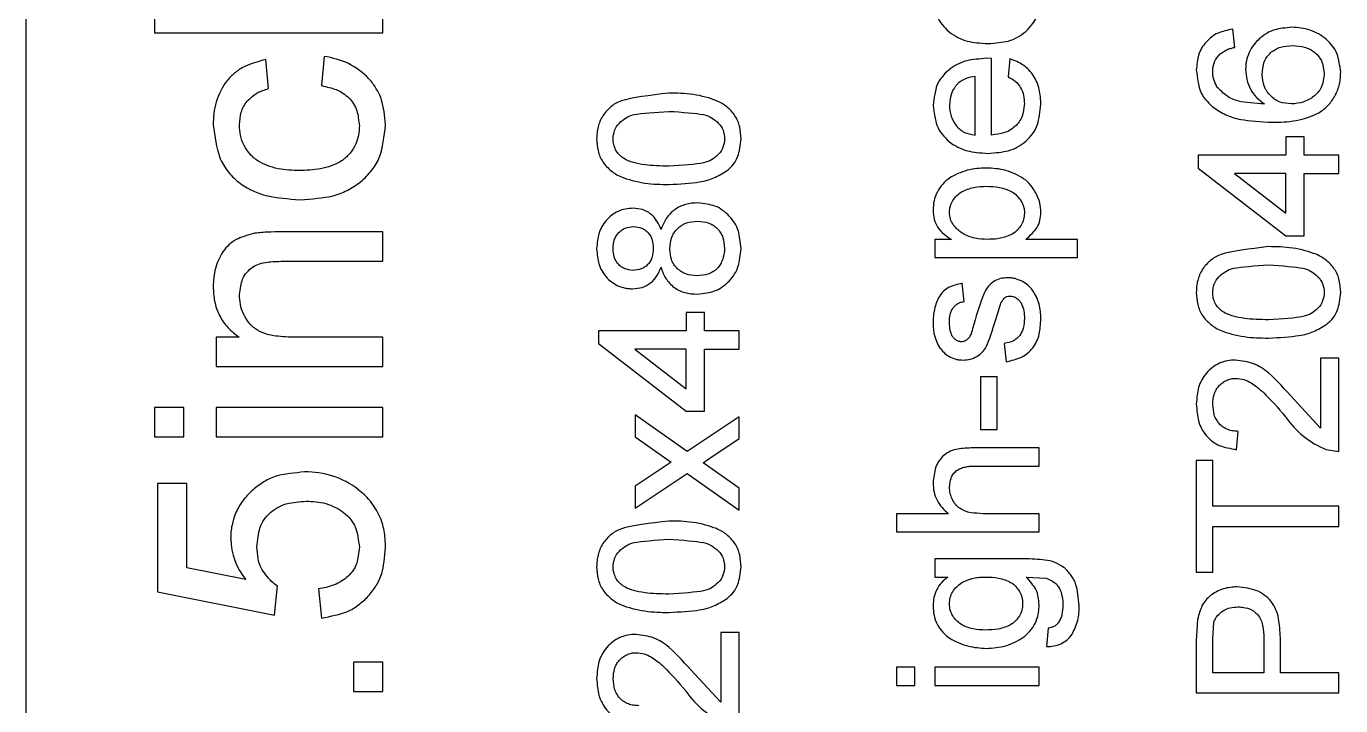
# Model space of a CAD drawing. Extents: x 20 to 297, y 10 to 200.
# Drawn here: x 111.8 to 130.23, y 103.7 to 113.23 of the extents above; entities that cross this region are included whole.
import ezdxf

# ---------------------------------------------------------------- set-up
doc = ezdxf.new("R2010")
doc.units = 0
doc.header["$LTSCALE"] = 12.7
doc.header["$MEASUREMENT"] = 0
doc.layers.add('TANGENT_LINES', color=7, linetype='CONTINUOUS')
doc.layers.add('VISIBLE', color=7, linetype='CONTINUOUS')

msp = doc.modelspace()

# ---------------------------------------------------------------- linework, layer by layer
at = {"layer": 'TANGENT_LINES'}
for p, q in [((113.597, 113.543), (113.597, 113.133)), ((116.797, 113.133), (116.797, 113.543)), ((113.597, 113.133), (116.797, 113.133)), ((128.746, 112.931), (128.721, 113.188)), ((115.197, 112.353), (115.156, 112.763)), ((115.977, 112.805), (115.936, 112.394)), ((125.336, 112.776), (125.27, 112.778)), ((125.336, 111.701), (125.336, 112.776)), ((125.592, 112.77), (125.567, 112.518)), ((125.105, 111.701), (125.105, 112.521)), ((129.721, 111.675), (129.464, 111.675)), ((129.464, 111.675), (129.464, 111.419)), ((129.721, 111.419), (129.721, 111.675)), ((128.233, 111.419), (128.233, 111.239)), ((129.464, 111.419), (128.233, 111.419)), ((130.208, 111.419), (129.721, 111.419)), ((130.208, 111.162), (130.208, 111.419)), ((128.233, 111.239), (129.464, 110.29)), ((128.744, 111.162), (129.464, 110.607)), ((129.464, 111.162), (128.744, 111.162)), ((129.464, 110.607), (129.464, 111.162)), ((129.721, 110.29), (129.721, 111.162)), ((129.721, 111.162), (130.208, 111.162)), ((116.797, 110.343), (115.367, 110.343)), ((116.797, 109.933), (116.797, 110.343)), ((129.464, 110.29), (129.721, 110.29)), ((124.773, 110.239), (124.541, 110.239)), ((124.541, 110.239), (124.541, 109.983)), ((126.541, 110.239), (125.819, 110.239)), ((126.541, 109.983), (126.541, 110.239)), ((115.401, 109.933), (116.797, 109.933)), ((124.541, 109.983), (126.541, 109.983)), ((124.951, 109.367), (124.926, 109.624)), ((125.396, 109.116), (125.471, 109.357)), ((121.31, 109.213), (121.054, 109.213)), ((121.054, 109.213), (121.054, 108.957)), ((121.31, 108.957), (121.31, 109.213)), ((121.054, 108.957), (119.823, 108.957)), ((119.823, 108.957), (119.823, 108.778)), ((121.797, 108.957), (121.31, 108.957)), ((121.797, 108.701), (121.797, 108.957)), ((114.785, 108.866), (114.459, 108.866)), ((114.459, 108.866), (114.459, 108.456)), ((116.797, 108.866), (115.544, 108.866)), ((116.797, 108.456), (116.797, 108.866)), ((119.823, 108.778), (121.054, 107.829)), ((125.515, 108.778), (125.541, 108.521)), ((120.334, 108.701), (121.054, 108.145)), ((121.054, 108.701), (120.334, 108.701)), ((121.054, 108.145), (121.054, 108.701)), ((121.31, 108.701), (121.797, 108.701)), ((121.31, 107.829), (121.31, 108.701)), ((114.459, 108.456), (116.797, 108.456)), ((130.208, 108.572), (129.951, 108.572)), ((129.951, 108.572), (129.951, 107.594)), ((130.208, 107.265), (130.208, 108.572)), ((125.182, 108.316), (125.413, 108.316)), ((125.182, 108.316), (125.182, 107.572)), ((125.413, 107.572), (125.413, 108.316)), ((114.008, 107.881), (113.597, 107.881)), ((113.597, 107.881), (113.597, 107.471)), ((114.008, 107.471), (114.008, 107.881)), ((114.459, 107.881), (114.459, 107.471)), ((116.797, 107.881), (114.459, 107.881)), ((116.797, 107.471), (116.797, 107.881)), ((129.951, 107.594), (129.58, 107.992)), ((121.066, 107.264), (120.336, 107.777)), ((120.336, 107.777), (120.336, 107.47)), ((121.054, 107.829), (121.31, 107.829)), ((121.797, 107.752), (121.066, 107.264)), ((121.797, 107.445), (121.797, 107.752)), ((125.182, 107.572), (125.413, 107.572)), ((128.772, 107.29), (128.797, 107.547)), ((113.597, 107.471), (114.008, 107.471)), ((114.459, 107.471), (116.797, 107.471)), ((120.336, 107.47), (120.702, 107.213)), ((121.371, 107.16), (121.797, 107.445)), ((126.003, 107.316), (125.081, 107.316)), ((126.003, 107.06), (126.003, 107.316)), ((120.842, 107.115), (120.69, 107.014)), ((120.702, 107.213), (120.842, 107.115)), ((121.291, 107.107), (121.371, 107.16)), ((128.438, 107.137), (128.208, 107.137)), ((128.208, 107.137), (128.208, 105.572)), ((128.438, 106.496), (128.438, 107.137)), ((130.03, 107.292), (130.208, 107.265)), ((120.69, 107.014), (120.336, 106.777)), ((120.336, 106.47), (121.067, 106.957)), ((121.067, 106.957), (121.797, 106.444)), ((121.797, 106.752), (121.291, 107.107)), ((125.094, 107.06), (126.003, 107.06)), ((114.049, 106.815), (113.638, 106.815)), ((113.638, 106.815), (113.638, 105.297)), ((114.049, 105.632), (114.049, 106.815)), ((120.336, 106.777), (120.336, 106.47)), ((121.797, 106.444), (121.797, 106.752)), ((124.003, 106.393), (124.003, 106.137)), ((124.733, 106.393), (124.003, 106.393)), ((126.003, 106.393), (125.219, 106.393)), ((126.003, 106.137), (126.003, 106.393)), ((130.208, 106.496), (128.438, 106.496)), ((130.208, 106.213), (130.208, 106.496)), ((128.438, 106.213), (130.208, 106.213)), ((128.438, 105.572), (128.438, 106.213)), ((124.003, 106.137), (126.003, 106.137)), ((124.541, 105.762), (124.541, 105.505)), ((125.787, 105.762), (124.541, 105.762)), ((114.878, 105.469), (114.049, 105.632)), ((124.541, 105.505), (124.721, 105.505)), ((125.823, 105.505), (126.104, 105.488)), ((128.208, 105.572), (128.438, 105.572)), ((113.638, 105.297), (115.28, 104.969)), ((115.28, 104.969), (115.321, 105.379)), ((115.895, 105.338), (115.936, 104.928)), ((128.227, 104.911), (128.208, 104.615)), ((121.797, 104.726), (121.541, 104.726)), ((121.541, 104.726), (121.541, 103.748)), ((121.797, 103.419), (121.797, 104.726)), ((126.131, 104.787), (126.105, 104.531)), ((128.438, 104.64), (128.456, 104.87)), ((128.208, 104.615), (128.208, 103.88)), ((128.438, 104.162), (128.438, 104.64)), ((129.156, 104.645), (129.156, 104.162)), ((129.387, 104.162), (129.387, 104.652)), ((116.387, 104.312), (116.387, 103.902)), ((116.797, 104.312), (116.387, 104.312)), ((116.797, 103.902), (116.797, 104.312)), ((124.003, 104.239), (124.003, 103.983)), ((124.259, 104.239), (124.003, 104.239)), ((124.259, 103.983), (124.259, 104.239)), ((126.003, 104.239), (124.541, 104.239)), ((124.541, 104.239), (124.541, 103.983)), ((126.003, 103.983), (126.003, 104.239)), ((121.541, 103.748), (121.17, 104.146)), ((124.003, 103.983), (124.259, 103.983)), ((124.541, 103.983), (126.003, 103.983)), ((129.156, 104.162), (128.438, 104.162)), ((130.208, 104.162), (129.387, 104.162)), ((130.208, 103.88), (130.208, 104.162)), ((116.387, 103.902), (116.797, 103.902)), ((128.208, 103.88), (130.208, 103.88))]:
    msp.add_line(p, q, dxfattribs=at)
for centre, radius, start, end in [((125.147, 109.053), 0.632, 178.873, 213.1195), ((130.507, 108.465), 1.267, 214.2113, 247.8528), ((115.725, 105.784), 1.195, 52.6404, 91.1961), ((115.574, 106.055), 0.91, 180.9506, 220.0768), ((122.097, 104.619), 1.267, 214.2113, 247.8528)]:
    msp.add_arc(centre, radius, start, end, dxfattribs=at)
for points, knots in [([(124.515, 113.658), (124.53, 113.554), (124.554, 113.376), (124.638, 113.253), (124.738, 113.143), (124.865, 113.065), (125.001, 113.006), (125.179, 112.991), (125.284, 112.983)], [0, 0, 0, 0, 0.206706, 0.35273, 0.499779, 0.646315, 0.792881, 1, 1, 1, 1]), ([(125.284, 112.983), (125.388, 112.992), (125.566, 113.007), (125.701, 113.07), (125.823, 113.15), (125.918, 113.264), (125.996, 113.39), (126.016, 113.568), (126.028, 113.672)], [0, 0, 0, 0, 0.207056, 0.353999, 0.500108, 0.64688, 0.793142, 1, 1, 1, 1]), ([(129.549, 113.213), (129.46, 113.204), (129.309, 113.188), (129.196, 113.131), (129.093, 113.058), (129.01, 112.967), (128.946, 112.866), (128.91, 112.746), (128.902, 112.685), (128.901, 112.643), (128.9, 112.623)], [0, 0, 0, 0, 0.180431, 0.308192, 0.43595, 0.564082, 0.691469, 0.819208, 0.909604, 1, 1, 1, 1]), ([(130.233, 112.581), (130.221, 112.675), (130.199, 112.835), (130.119, 112.951), (130.036, 113.054), (129.805, 113.194), (129.635, 113.207), (129.549, 113.213)], [0, 0, 0, 0, 0.226257, 0.38762, 0.547021, 0.773432, 1, 1, 1, 1]), ([(128.721, 113.188), (128.645, 113.17), (128.515, 113.141), (128.424, 113.079), (128.341, 113.008), (128.28, 112.918), (128.229, 112.82), (128.216, 112.688), (128.208, 112.611)], [0, 0, 0, 0, 0.206965, 0.353982, 0.500009, 0.646014, 0.793055, 1, 1, 1, 1]), ([(128.438, 112.594), (128.443, 112.64), (128.451, 112.733), (128.511, 112.803), (128.541, 112.839)], [0, 0, 0, 0, 0.500061, 1, 1, 1, 1]), ([(128.541, 112.839), (128.576, 112.862), (128.634, 112.9), (128.69, 112.917), (128.727, 112.927), (128.746, 112.931)], [0, 0, 0, 0, 0.41376, 0.706817, 1, 1, 1, 1]), ([(129.131, 112.552), (129.137, 112.612), (129.149, 112.715), (129.192, 112.789), (129.246, 112.855), (129.317, 112.904), (129.394, 112.941), (129.497, 112.951), (129.557, 112.957)], [0, 0, 0, 0, 0.206889, 0.353414, 0.49993, 0.646426, 0.792989, 1, 1, 1, 1]), ([(129.557, 112.957), (129.618, 112.952), (129.722, 112.942), (129.8, 112.907), (129.873, 112.861), (129.931, 112.797), (129.98, 112.726), (129.994, 112.622), (130.003, 112.562)], [0, 0, 0, 0, 0.207074, 0.353631, 0.500207, 0.647327, 0.793282, 1, 1, 1, 1]), ([(115.156, 112.763), (115.044, 112.73), (114.851, 112.674), (114.717, 112.568), (114.592, 112.456), (114.433, 112.163), (114.423, 111.95), (114.418, 111.844)], [0, 0, 0, 0, 0.226475, 0.386507, 0.547175, 0.773416, 1, 1, 1, 1]), ([(116.838, 111.844), (116.824, 111.972), (116.799, 112.19), (116.707, 112.353), (116.606, 112.507), (116.319, 112.733), (116.091, 112.781), (115.977, 112.805)], [0, 0, 0, 0, 0.226418, 0.386227, 0.547169, 0.773447, 1, 1, 1, 1]), ([(125.27, 112.778), (125.168, 112.769), (124.993, 112.755), (124.856, 112.696), (124.736, 112.622), (124.637, 112.515), (124.554, 112.396), (124.53, 112.222), (124.515, 112.12)], [0, 0, 0, 0, 0.207128, 0.355782, 0.500208, 0.647341, 0.7933, 1, 1, 1, 1]), ([(126.028, 112.133), (126.025, 112.203), (126.017, 112.343), (125.936, 112.539), (125.788, 112.694), (125.658, 112.745), (125.592, 112.77)], [0, 0, 0, 0, 0.250269, 0.500222, 0.75003, 1, 1, 1, 1]), ([(125.105, 112.521), (125.062, 112.515), (124.975, 112.504), (124.904, 112.453), (124.869, 112.427)], [0, 0, 0, 0, 0.500643, 1, 1, 1, 1]), ([(125.567, 112.518), (125.602, 112.5), (125.672, 112.462), (125.75, 112.369), (125.791, 112.256), (125.795, 112.177), (125.797, 112.137)], [0, 0, 0, 0, 0.250074, 0.49986, 0.749827, 1, 1, 1, 1]), ([(128.208, 112.611), (128.222, 112.506), (128.246, 112.327), (128.329, 112.201), (128.4, 112.132), (128.435, 112.098)], [0, 0, 0, 0, 0.413638, 0.706788, 1, 1, 1, 1]), ([(128.498, 112.375), (128.48, 112.413), (128.451, 112.478), (128.441, 112.535), (128.439, 112.574), (128.438, 112.594)], [0, 0, 0, 0, 0.413934, 0.706962, 1, 1, 1, 1]), ([(128.9, 112.623), (128.903, 112.574), (128.91, 112.478), (128.964, 112.343), (129.048, 112.223), (129.125, 112.165), (129.164, 112.137)], [0, 0, 0, 0, 0.249988, 0.499996, 0.749953, 1, 1, 1, 1]), ([(129.544, 112.137), (129.485, 112.143), (129.383, 112.155), (129.311, 112.199), (129.246, 112.252), (129.194, 112.32), (129.151, 112.391), (129.138, 112.492), (129.131, 112.552)], [0, 0, 0, 0, 0.206902, 0.353194, 0.500013, 0.647784, 0.793147, 1, 1, 1, 1]), ([(129.271, 111.88), (129.382, 111.882), (129.602, 111.887), (129.93, 111.999), (130.057, 112.115), (130.164, 112.248), (130.218, 112.411), (130.23, 112.495), (130.232, 112.552), (130.233, 112.581)], [0, 0, 0, 0, 0.195372, 0.390356, 0.528413, 0.666471, 0.804531, 0.902267, 1, 1, 1, 1]), ([(130.003, 112.562), (129.994, 112.499), (129.98, 112.391), (129.927, 112.315), (129.869, 112.245), (129.715, 112.152), (129.601, 112.142), (129.544, 112.137)], [0, 0, 0, 0, 0.226277, 0.385916, 0.547067, 0.773497, 1, 1, 1, 1]), ([(114.787, 111.846), (114.792, 111.906), (114.803, 112.025), (114.88, 112.18), (115.028, 112.29), (115.071, 112.309), (115.115, 112.328), (115.167, 112.344), (115.197, 112.353)], [0, 0, 0, 0, 0.212372, 0.424613, 0.636824, 0.743093, 0.849577, 1, 1, 1, 1]), ([(115.936, 112.394), (116.012, 112.377), (116.143, 112.348), (116.238, 112.292), (116.325, 112.226), (116.39, 112.139), (116.445, 112.041), (116.46, 111.908), (116.469, 111.83)], [0, 0, 0, 0, 0.207461, 0.353989, 0.500102, 0.64551, 0.792626, 1, 1, 1, 1]), ([(120.811, 112.29), (120.548, 112.258), (120.153, 112.21), (120, 112.105), (119.875, 111.983), (119.815, 111.82), (119.801, 111.736), (119.799, 111.678), (119.797, 111.649)], [0, 0, 0, 0, 0.311256, 0.46731, 0.623141, 0.779102, 0.889551, 1, 1, 1, 1]), ([(121.823, 111.649), (121.82, 111.706), (121.813, 111.819), (121.746, 111.978), (121.624, 112.104), (121.477, 112.195), (121.143, 112.286), (120.922, 112.289), (120.811, 112.29)], [0, 0, 0, 0, 0.146472, 0.29281, 0.438574, 0.585619, 0.792677, 1, 1, 1, 1]), ([(124.869, 112.427), (124.859, 112.417), (124.838, 112.396), (124.813, 112.36), (124.764, 112.284), (124.753, 112.179), (124.746, 112.119)], [0, 0, 0, 0, 0.1849, 0.3698, 0.631124, 1, 1, 1, 1]), ([(129.164, 112.137), (129.03, 112.145), (128.803, 112.16), (128.631, 112.244), (128.542, 112.331), (128.498, 112.375)], [0, 0, 0, 0, 0.414356, 0.707195, 1, 1, 1, 1]), ([(124.515, 112.12), (124.53, 112.015), (124.554, 111.837), (124.638, 111.715), (124.738, 111.604), (124.865, 111.527), (125.001, 111.468), (125.179, 111.453), (125.284, 111.444)], [0, 0, 0, 0, 0.206706, 0.35273, 0.499779, 0.646315, 0.792881, 1, 1, 1, 1]), ([(124.746, 112.119), (124.749, 112.068), (124.755, 111.968), (124.835, 111.832), (124.893, 111.78), (124.958, 111.73), (125.051, 111.712), (125.105, 111.701)], [0, 0, 0, 0, 0.226542, 0.452871, 0.613278, 0.773663, 1, 1, 1, 1]), ([(125.284, 111.444), (125.388, 111.453), (125.566, 111.469), (125.701, 111.531), (125.823, 111.612), (125.918, 111.725), (125.996, 111.852), (126.016, 112.029), (126.028, 112.133)], [0, 0, 0, 0, 0.207056, 0.353999, 0.500108, 0.64688, 0.793142, 1, 1, 1, 1]), ([(125.797, 112.137), (125.789, 112.073), (125.775, 111.964), (125.724, 111.887), (125.666, 111.817), (125.591, 111.766), (125.509, 111.725), (125.4, 111.71), (125.336, 111.701)], [0, 0, 0, 0, 0.206758, 0.353115, 0.499824, 0.645748, 0.792895, 1, 1, 1, 1]), ([(128.435, 112.098), (128.498, 112.057), (128.623, 111.975), (128.839, 111.907), (129.112, 111.89), (129.271, 111.88)], [0, 0, 0, 0, 0.292702, 0.585706, 1, 1, 1, 1]), ([(120.028, 111.647), (120.032, 111.688), (120.04, 111.769), (120.11, 111.873), (120.214, 111.95), (120.333, 112.003), (120.619, 112.021), (120.81, 112.034)], [0, 0, 0, 0, 0.16653, 0.333024, 0.49969, 0.666498, 1, 1, 1, 1]), ([(120.81, 112.034), (121.001, 112.022), (121.286, 112.003), (121.405, 111.951), (121.509, 111.874), (121.579, 111.772), (121.588, 111.69), (121.592, 111.649)], [0, 0, 0, 0, 0.333515, 0.50034, 0.667008, 0.83354, 1, 1, 1, 1]), ([(114.418, 111.844), (114.442, 111.68), (114.483, 111.4), (114.611, 111.201), (114.769, 111.029), (114.974, 110.916), (115.19, 110.83), (115.472, 110.808), (115.637, 110.794)], [0, 0, 0, 0, 0.206768, 0.353308, 0.499758, 0.646256, 0.792853, 1, 1, 1, 1]), ([(115.626, 111.205), (115.528, 111.206), (115.333, 111.21), (115.046, 111.323), (114.936, 111.429), (114.846, 111.553), (114.795, 111.697), (114.79, 111.796), (114.787, 111.846)], [0, 0, 0, 0, 0.207246, 0.414039, 0.5609, 0.706523, 0.853576, 1, 1, 1, 1]), ([(116.469, 111.83), (116.468, 111.805), (116.467, 111.754), (116.456, 111.68), (116.409, 111.536), (116.316, 111.418), (116.206, 111.314), (115.918, 111.21), (115.723, 111.206), (115.626, 111.205)], [0, 0, 0, 0, 0.097732, 0.195476, 0.333511, 0.471577, 0.609647, 0.804636, 1, 1, 1, 1]), ([(115.637, 110.794), (115.801, 110.807), (116.081, 110.829), (116.294, 110.918), (116.493, 111.037), (116.649, 111.209), (116.781, 111.402), (116.817, 111.681), (116.838, 111.844)], [0, 0, 0, 0, 0.207136, 0.35359, 0.500237, 0.646753, 0.793259, 1, 1, 1, 1]), ([(119.797, 111.649), (119.801, 111.593), (119.808, 111.479), (119.875, 111.321), (119.997, 111.195), (120.144, 111.103), (120.479, 111.013), (120.7, 111.01), (120.811, 111.008)], [0, 0, 0, 0, 0.146469, 0.292793, 0.438472, 0.5856, 0.792673, 1, 1, 1, 1]), ([(120.165, 111.381), (120.145, 111.397), (120.105, 111.431), (120.061, 111.493), (120.035, 111.568), (120.03, 111.607), (120.029, 111.633), (120.028, 111.647)], [0, 0, 0, 0, 0.226554, 0.453035, 0.679461, 0.839728, 1, 1, 1, 1]), ([(121.592, 111.649), (121.588, 111.609), (121.579, 111.527), (121.508, 111.425), (121.406, 111.347), (121.286, 111.296), (121.001, 111.277), (120.81, 111.265)], [0, 0, 0, 0, 0.166484, 0.333015, 0.499682, 0.666505, 1, 1, 1, 1]), ([(121.63, 111.203), (121.661, 111.233), (121.721, 111.293), (121.792, 111.403), (121.812, 111.559), (121.823, 111.649)], [0, 0, 0, 0, 0.293132, 0.586255, 1, 1, 1, 1]), ([(120.81, 111.265), (120.692, 111.268), (120.49, 111.274), (120.321, 111.313), (120.239, 111.339), (120.19, 111.367), (120.165, 111.381)], [0, 0, 0, 0, 0.369388, 0.630562, 0.815346, 1, 1, 1, 1]), ([(120.811, 111.008), (120.966, 111.017), (121.231, 111.032), (121.442, 111.092), (121.568, 111.166), (121.63, 111.203)], [0, 0, 0, 0, 0.414276, 0.707245, 1, 1, 1, 1]), ([(125.261, 111.239), (125.173, 111.235), (124.999, 111.226), (124.748, 111.111), (124.65, 111.018), (124.57, 110.907), (124.523, 110.779), (124.518, 110.69), (124.515, 110.645)], [0, 0, 0, 0, 0.207167, 0.414051, 0.560865, 0.706415, 0.85363, 1, 1, 1, 1]), ([(126.028, 110.615), (126.025, 110.662), (126.018, 110.754), (125.967, 110.883), (125.887, 111.002), (125.788, 111.1), (125.533, 111.226), (125.352, 111.235), (125.261, 111.239)], [0, 0, 0, 0, 0.146513, 0.293059, 0.43956, 0.586052, 0.792894, 1, 1, 1, 1]), ([(124.746, 110.617), (124.748, 110.647), (124.753, 110.706), (124.791, 110.787), (124.851, 110.857), (124.92, 110.915), (125.091, 110.979), (125.207, 110.981), (125.265, 110.983)], [0, 0, 0, 0, 0.146445, 0.292869, 0.439385, 0.585905, 0.792772, 1, 1, 1, 1]), ([(125.265, 110.983), (125.324, 110.981), (125.444, 110.979), (125.621, 110.915), (125.691, 110.854), (125.752, 110.785), (125.787, 110.699), (125.796, 110.653), (125.797, 110.622), (125.797, 110.607)], [0, 0, 0, 0, 0.195348, 0.390373, 0.528456, 0.666531, 0.804552, 0.90227, 1, 1, 1, 1]), ([(120.308, 110.675), (120.273, 110.673), (120.201, 110.669), (120.099, 110.635), (120.007, 110.579), (119.929, 110.506), (119.868, 110.417), (119.818, 110.317), (119.805, 110.185), (119.797, 110.108)], [0, 0, 0, 0, 0.134909, 0.269805, 0.404707, 0.539623, 0.673569, 0.809439, 1, 1, 1, 1]), ([(120.701, 110.379), (120.683, 110.419), (120.649, 110.5), (120.559, 110.6), (120.441, 110.665), (120.352, 110.672), (120.308, 110.675)], [0, 0, 0, 0, 0.250201, 0.50018, 0.750025, 1, 1, 1, 1]), ([(121.215, 110.752), (121.158, 110.748), (121.044, 110.74), (120.887, 110.663), (120.765, 110.538), (120.722, 110.432), (120.701, 110.379)], [0, 0, 0, 0, 0.250095, 0.500005, 0.749874, 1, 1, 1, 1]), ([(121.823, 110.111), (121.814, 110.201), (121.797, 110.354), (121.737, 110.465), (121.662, 110.569), (121.564, 110.649), (121.457, 110.719), (121.305, 110.74), (121.215, 110.752)], [0, 0, 0, 0, 0.206974, 0.353357, 0.500099, 0.646667, 0.793215, 1, 1, 1, 1]), ([(124.515, 110.645), (124.518, 110.603), (124.523, 110.518), (124.579, 110.402), (124.666, 110.308), (124.737, 110.262), (124.773, 110.239)], [0, 0, 0, 0, 0.249996, 0.499792, 0.749817, 1, 1, 1, 1]), ([(125.284, 110.239), (125.224, 110.241), (125.104, 110.244), (124.93, 110.313), (124.86, 110.373), (124.796, 110.443), (124.754, 110.525), (124.749, 110.586), (124.746, 110.617)], [0, 0, 0, 0, 0.207224, 0.414116, 0.560653, 0.707167, 0.853606, 1, 1, 1, 1]), ([(120.823, 110.105), (120.829, 110.161), (120.84, 110.257), (120.879, 110.327), (120.927, 110.39), (120.991, 110.438), (121.06, 110.477), (121.156, 110.489), (121.212, 110.496)], [0, 0, 0, 0, 0.206926, 0.353898, 0.499999, 0.646589, 0.793126, 1, 1, 1, 1]), ([(121.212, 110.496), (121.267, 110.489), (121.361, 110.478), (121.429, 110.439), (121.491, 110.393), (121.538, 110.331), (121.577, 110.262), (121.587, 110.168), (121.592, 110.113)], [0, 0, 0, 0, 0.206898, 0.353423, 0.499964, 0.645901, 0.79303, 1, 1, 1, 1]), ([(125.797, 110.607), (125.795, 110.577), (125.791, 110.518), (125.755, 110.436), (125.695, 110.366), (125.632, 110.306), (125.46, 110.249), (125.375, 110.242), (125.314, 110.24), (125.284, 110.239)], [0, 0, 0, 0, 0.134874, 0.269688, 0.404582, 0.539467, 0.729965, 0.864982, 1, 1, 1, 1]), ([(125.819, 110.239), (125.878, 110.295), (125.979, 110.391), (126.019, 110.502), (126.025, 110.577), (126.028, 110.615)], [0, 0, 0, 0, 0.413636, 0.706781, 1, 1, 1, 1]), ([(114.983, 110.322), (114.894, 110.295), (114.742, 110.249), (114.637, 110.163), (114.547, 110.066), (114.432, 109.83), (114.423, 109.662), (114.418, 109.578)], [0, 0, 0, 0, 0.226444, 0.386646, 0.546994, 0.773457, 1, 1, 1, 1]), ([(115.367, 110.343), (115.364, 110.343), (115.352, 110.343), (115.158, 110.343), (115.042, 110.329), (114.983, 110.322)], [0, 0, 0, 0, 0.107213, 0.547261, 1, 1, 1, 1]), ([(120.028, 110.111), (120.032, 110.154), (120.039, 110.227), (120.067, 110.283), (120.101, 110.331), (120.149, 110.37), (120.199, 110.403), (120.272, 110.413), (120.315, 110.419)], [0, 0, 0, 0, 0.206961, 0.355526, 0.49995, 0.648136, 0.793149, 1, 1, 1, 1]), ([(120.315, 110.419), (120.357, 110.413), (120.429, 110.403), (120.478, 110.37), (120.524, 110.331), (120.557, 110.281), (120.582, 110.227), (120.589, 110.155), (120.592, 110.113)], [0, 0, 0, 0, 0.206764, 0.352937, 0.49998, 0.646479, 0.792973, 1, 1, 1, 1]), ([(119.797, 110.108), (119.805, 110.031), (119.817, 109.9), (119.866, 109.801), (119.926, 109.713), (120.004, 109.64), (120.092, 109.586), (120.195, 109.555), (120.248, 109.549), (120.284, 109.547), (120.302, 109.547)], [0, 0, 0, 0, 0.180477, 0.309169, 0.435971, 0.563737, 0.691479, 0.819208, 0.909604, 1, 1, 1, 1]), ([(120.303, 109.803), (120.261, 109.81), (120.19, 109.821), (120.142, 109.854), (120.097, 109.894), (120.064, 109.943), (120.038, 109.997), (120.032, 110.069), (120.028, 110.111)], [0, 0, 0, 0, 0.206729, 0.352077, 0.499907, 0.645832, 0.792961, 1, 1, 1, 1]), ([(120.592, 110.113), (120.588, 110.07), (120.582, 109.996), (120.556, 109.94), (120.521, 109.889), (120.473, 109.85), (120.42, 109.818), (120.346, 109.809), (120.303, 109.803)], [0, 0, 0, 0, 0.207044, 0.353616, 0.500122, 0.64667, 0.793203, 1, 1, 1, 1]), ([(121.204, 109.726), (121.149, 109.733), (121.056, 109.744), (120.989, 109.782), (120.926, 109.829), (120.878, 109.889), (120.839, 109.957), (120.829, 110.051), (120.823, 110.105)], [0, 0, 0, 0, 0.206913, 0.352257, 0.500028, 0.646047, 0.793089, 1, 1, 1, 1]), ([(121.592, 110.113), (121.592, 110.102), (121.593, 110.073), (121.569, 109.957), (121.535, 109.892), (121.49, 109.827), (121.426, 109.779), (121.355, 109.745), (121.259, 109.733), (121.204, 109.726)], [0, 0, 0, 0, 0.096371, 0.26304, 0.399251, 0.535409, 0.671516, 0.807711, 1, 1, 1, 1]), ([(121.209, 109.47), (121.299, 109.482), (121.452, 109.502), (121.559, 109.57), (121.66, 109.651), (121.736, 109.755), (121.796, 109.867), (121.813, 110.021), (121.823, 110.111)], [0, 0, 0, 0, 0.206822, 0.351945, 0.499945, 0.646952, 0.793048, 1, 1, 1, 1]), ([(129.221, 110.137), (128.958, 110.105), (128.563, 110.057), (128.411, 109.951), (128.285, 109.829), (128.225, 109.666), (128.211, 109.582), (128.209, 109.525), (128.208, 109.496)], [0, 0, 0, 0, 0.311256, 0.46731, 0.623141, 0.779102, 0.889551, 1, 1, 1, 1]), ([(130.233, 109.496), (130.23, 109.552), (130.223, 109.665), (130.157, 109.824), (130.034, 109.95), (129.888, 110.042), (129.553, 110.132), (129.332, 110.135), (129.221, 110.137)], [0, 0, 0, 0, 0.146472, 0.29281, 0.438574, 0.585619, 0.792677, 1, 1, 1, 1]), ([(114.787, 109.464), (114.799, 109.544), (114.818, 109.681), (114.885, 109.775), (114.967, 109.855), (115.072, 109.901), (115.183, 109.925), (115.321, 109.93), (115.401, 109.933)], [0, 0, 0, 0, 0.206638, 0.353174, 0.499622, 0.646052, 0.792685, 1, 1, 1, 1]), ([(128.438, 109.493), (128.442, 109.534), (128.45, 109.616), (128.52, 109.719), (128.624, 109.796), (128.743, 109.849), (129.03, 109.868), (129.221, 109.88)], [0, 0, 0, 0, 0.16653, 0.333024, 0.49969, 0.666498, 1, 1, 1, 1]), ([(129.221, 109.88), (129.411, 109.868), (129.696, 109.849), (129.816, 109.797), (129.919, 109.72), (129.989, 109.618), (129.998, 109.536), (130.003, 109.496)], [0, 0, 0, 0, 0.333515, 0.50034, 0.667008, 0.83354, 1, 1, 1, 1]), ([(120.302, 109.547), (120.347, 109.55), (120.437, 109.557), (120.559, 109.622), (120.649, 109.725), (120.683, 109.808), (120.701, 109.85)], [0, 0, 0, 0, 0.250067, 0.499965, 0.749832, 1, 1, 1, 1]), ([(120.701, 109.85), (120.705, 109.835), (120.713, 109.806), (120.728, 109.766), (120.766, 109.682), (120.879, 109.555), (121.034, 109.482), (121.15, 109.474), (121.209, 109.47)], [0, 0, 0, 0, 0.108514, 0.212417, 0.364781, 0.575605, 0.786717, 1, 1, 1, 1]), ([(125.563, 109.701), (125.529, 109.699), (125.461, 109.694), (125.366, 109.654), (125.288, 109.579), (125.223, 109.491), (125.152, 109.262), (125.104, 109.109)], [0, 0, 0, 0, 0.166639, 0.333181, 0.499784, 0.666459, 1, 1, 1, 1]), ([(126.028, 109.128), (126.025, 109.196), (126.018, 109.331), (125.924, 109.521), (125.851, 109.595), (125.766, 109.656), (125.667, 109.69), (125.616, 109.698), (125.581, 109.7), (125.563, 109.701)], [0, 0, 0, 0, 0.195217, 0.390202, 0.528035, 0.666428, 0.804548, 0.902249, 1, 1, 1, 1]), ([(114.418, 109.578), (114.422, 109.508), (114.429, 109.369), (114.499, 109.169), (114.618, 108.993), (114.73, 108.908), (114.785, 108.866)], [0, 0, 0, 0, 0.25006, 0.500033, 0.749971, 1, 1, 1, 1]), ([(124.926, 109.624), (124.857, 109.607), (124.741, 109.578), (124.662, 109.514), (124.596, 109.438), (124.523, 109.255), (124.518, 109.128), (124.515, 109.065)], [0, 0, 0, 0, 0.226441, 0.385658, 0.546873, 0.773325, 1, 1, 1, 1]), ([(115.544, 108.866), (115.444, 108.871), (115.273, 108.88), (115.138, 108.918), (115.007, 108.976), (114.911, 109.076), (114.839, 109.194), (114.794, 109.326), (114.79, 109.418), (114.787, 109.464)], [0, 0, 0, 0, 0.190791, 0.32582, 0.460614, 0.595354, 0.730238, 0.865107, 1, 1, 1, 1]), ([(124.746, 109.084), (124.747, 109.116), (124.749, 109.179), (124.788, 109.27), (124.82, 109.307), (124.86, 109.338), (124.904, 109.358), (124.935, 109.364), (124.951, 109.367)], [0, 0, 0, 0, 0.207095, 0.413899, 0.560319, 0.706916, 0.853461, 1, 1, 1, 1]), ([(125.471, 109.357), (125.487, 109.38), (125.513, 109.421), (125.55, 109.44), (125.576, 109.443), (125.59, 109.444)], [0, 0, 0, 0, 0.413893, 0.707004, 1, 1, 1, 1]), ([(125.59, 109.444), (125.607, 109.443), (125.642, 109.44), (125.689, 109.415), (125.729, 109.378), (125.761, 109.336), (125.795, 109.234), (125.797, 109.166), (125.797, 109.131)], [0, 0, 0, 0, 0.146466, 0.291968, 0.439256, 0.585974, 0.792077, 1, 1, 1, 1]), ([(128.208, 109.496), (128.211, 109.439), (128.218, 109.326), (128.285, 109.167), (128.408, 109.041), (128.554, 108.949), (128.889, 108.859), (129.111, 108.856), (129.221, 108.855)], [0, 0, 0, 0, 0.146469, 0.292793, 0.438472, 0.5856, 0.792673, 1, 1, 1, 1]), ([(128.576, 109.227), (128.555, 109.243), (128.515, 109.277), (128.471, 109.339), (128.445, 109.414), (128.44, 109.453), (128.439, 109.479), (128.438, 109.493)], [0, 0, 0, 0, 0.226554, 0.453035, 0.679461, 0.839728, 1, 1, 1, 1]), ([(130.003, 109.496), (129.998, 109.455), (129.99, 109.373), (129.919, 109.271), (129.816, 109.193), (129.696, 109.142), (129.411, 109.123), (129.221, 109.111)], [0, 0, 0, 0, 0.166484, 0.333015, 0.499682, 0.666505, 1, 1, 1, 1]), ([(130.041, 109.049), (130.071, 109.079), (130.131, 109.139), (130.203, 109.249), (130.222, 109.405), (130.233, 109.496)], [0, 0, 0, 0, 0.293132, 0.586255, 1, 1, 1, 1]), ([(129.221, 109.111), (129.102, 109.114), (128.9, 109.121), (128.732, 109.159), (128.649, 109.185), (128.6, 109.213), (128.576, 109.227)], [0, 0, 0, 0, 0.369388, 0.630562, 0.815346, 1, 1, 1, 1]), ([(124.913, 108.803), (124.898, 108.805), (124.867, 108.808), (124.828, 108.832), (124.796, 108.866), (124.771, 108.905), (124.748, 108.995), (124.747, 109.054), (124.746, 109.084)], [0, 0, 0, 0, 0.146376, 0.29282, 0.43946, 0.585826, 0.792799, 1, 1, 1, 1]), ([(124.939, 108.547), (124.972, 108.549), (125.038, 108.554), (125.131, 108.593), (125.21, 108.66), (125.279, 108.744), (125.349, 108.967), (125.396, 109.116)], [0, 0, 0, 0, 0.166223, 0.333303, 0.49892, 0.666564, 1, 1, 1, 1]), ([(125.104, 109.109), (125.096, 109.076), (125.078, 109.011), (125.058, 108.947), (125.048, 108.915)], [0, 0, 0, 0, 0.500024, 1, 1, 1, 1]), ([(125.797, 109.131), (125.794, 109.086), (125.789, 109.008), (125.765, 108.946), (125.734, 108.891), (125.689, 108.847), (125.636, 108.807), (125.56, 108.789), (125.515, 108.778)], [0, 0, 0, 0, 0.207056, 0.355514, 0.499993, 0.644772, 0.793066, 1, 1, 1, 1]), ([(125.541, 108.521), (125.617, 108.541), (125.748, 108.575), (125.839, 108.638), (125.92, 108.715), (125.972, 108.807), (126.014, 108.916), (126.023, 109.05), (126.028, 109.128)], [0, 0, 0, 0, 0.206995, 0.353501, 0.499978, 0.642691, 0.792887, 1, 1, 1, 1]), ([(129.221, 108.855), (129.376, 108.863), (129.641, 108.879), (129.852, 108.938), (129.978, 109.012), (130.041, 109.049)], [0, 0, 0, 0, 0.414276, 0.707245, 1, 1, 1, 1]), ([(124.99, 108.83), (124.977, 108.822), (124.955, 108.809), (124.934, 108.804), (124.92, 108.804), (124.913, 108.803)], [0, 0, 0, 0, 0.413855, 0.706917, 1, 1, 1, 1]), ([(125.048, 108.915), (125.04, 108.898), (125.026, 108.869), (125.01, 108.848), (124.996, 108.836), (124.99, 108.83)], [0, 0, 0, 0, 0.414049, 0.707125, 1, 1, 1, 1]), ([(124.618, 108.707), (124.638, 108.684), (124.679, 108.636), (124.756, 108.586), (124.845, 108.555), (124.892, 108.549), (124.923, 108.548), (124.939, 108.547)], [0, 0, 0, 0, 0.226465, 0.452919, 0.679412, 0.839703, 1, 1, 1, 1]), ([(128.76, 108.547), (128.721, 108.545), (128.644, 108.541), (128.532, 108.505), (128.433, 108.447), (128.346, 108.366), (128.28, 108.267), (128.229, 108.159), (128.216, 108.016), (128.208, 107.931)], [0, 0, 0, 0, 0.134906, 0.269788, 0.403563, 0.539598, 0.674485, 0.809401, 1, 1, 1, 1]), ([(129.58, 107.992), (129.456, 108.13), (129.244, 108.367), (129.02, 108.511), (128.846, 108.535), (128.76, 108.547)], [0, 0, 0, 0, 0.4146, 0.707559, 1, 1, 1, 1]), ([(128.438, 107.926), (128.443, 107.975), (128.451, 108.06), (128.483, 108.122), (128.521, 108.181), (128.573, 108.23), (128.627, 108.264), (128.694, 108.285), (128.727, 108.289), (128.751, 108.29), (128.762, 108.29)], [0, 0, 0, 0, 0.180504, 0.308251, 0.436009, 0.566064, 0.691484, 0.819193, 0.909598, 1, 1, 1, 1]), ([(128.762, 108.29), (128.8, 108.286), (128.877, 108.278), (128.986, 108.228), (129.173, 108.084), (129.354, 107.875), (129.46, 107.753)], [0, 0, 0, 0, 0.184535, 0.369247, 0.630367, 1, 1, 1, 1]), ([(128.208, 107.931), (128.215, 107.845), (128.229, 107.697), (128.279, 107.586), (128.345, 107.482), (128.437, 107.402), (128.541, 107.335), (128.687, 107.307), (128.772, 107.29)], [0, 0, 0, 0, 0.207044, 0.353566, 0.500052, 0.646261, 0.793035, 1, 1, 1, 1]), ([(128.797, 107.547), (128.773, 107.548), (128.724, 107.55), (128.652, 107.569), (128.585, 107.603), (128.53, 107.651), (128.487, 107.713), (128.452, 107.781), (128.444, 107.872), (128.438, 107.926)], [0, 0, 0, 0, 0.13497, 0.269881, 0.40517, 0.539611, 0.673925, 0.809414, 1, 1, 1, 1]), ([(125.081, 107.316), (125.002, 107.312), (124.868, 107.305), (124.763, 107.273), (124.666, 107.217), (124.595, 107.131), (124.539, 107.034), (124.524, 106.9), (124.515, 106.822)], [0, 0, 0, 0, 0.207218, 0.353708, 0.50013, 0.646582, 0.793112, 1, 1, 1, 1]), ([(115.7, 106.979), (115.559, 106.964), (115.317, 106.939), (115.139, 106.848), (114.973, 106.733), (114.839, 106.589), (114.737, 106.428), (114.68, 106.237), (114.667, 106.14), (114.665, 106.073), (114.664, 106.04)], [0, 0, 0, 0, 0.180448, 0.308077, 0.435969, 0.563734, 0.691472, 0.81921, 0.909604, 1, 1, 1, 1]), ([(124.746, 106.764), (124.752, 106.811), (124.761, 106.892), (124.797, 106.951), (124.844, 106.999), (124.898, 107.029), (124.964, 107.049), (125.029, 107.058), (125.072, 107.059), (125.094, 107.06)], [0, 0, 0, 0, 0.190446, 0.326543, 0.46019, 0.591239, 0.729948, 0.864968, 1, 1, 1, 1]), ([(124.515, 106.822), (124.518, 106.78), (124.523, 106.697), (124.568, 106.579), (124.638, 106.474), (124.701, 106.42), (124.733, 106.393)], [0, 0, 0, 0, 0.249991, 0.499936, 0.749926, 1, 1, 1, 1]), ([(125.219, 106.393), (125.157, 106.396), (125.051, 106.402), (124.967, 106.425), (124.888, 106.465), (124.828, 106.522), (124.782, 106.598), (124.752, 106.678), (124.748, 106.735), (124.746, 106.764)], [0, 0, 0, 0, 0.190769, 0.325704, 0.460546, 0.592958, 0.730227, 0.86512, 1, 1, 1, 1]), ([(115.033, 105.926), (115.043, 106.024), (115.06, 106.19), (115.13, 106.31), (115.219, 106.416), (115.334, 106.489), (115.461, 106.546), (115.627, 106.56), (115.724, 106.569)], [0, 0, 0, 0, 0.206934, 0.353409, 0.499845, 0.645641, 0.792919, 1, 1, 1, 1]), ([(115.724, 106.569), (115.816, 106.565), (115.998, 106.557), (116.251, 106.423), (116.347, 106.316), (116.434, 106.196), (116.456, 106.025), (116.469, 105.924)], [0, 0, 0, 0, 0.226715, 0.453046, 0.613399, 0.773733, 1, 1, 1, 1]), ([(116.838, 105.922), (116.834, 106), (116.826, 106.157), (116.757, 106.376), (116.625, 106.574), (116.542, 106.658), (116.481, 106.709), (116.45, 106.734)], [0, 0, 0, 0, 0.226528, 0.452976, 0.679429, 0.839713, 1, 1, 1, 1]), ([(120.811, 106.29), (120.548, 106.258), (120.153, 106.21), (120, 106.105), (119.875, 105.983), (119.815, 105.82), (119.801, 105.736), (119.799, 105.678), (119.797, 105.649)], [0, 0, 0, 0, 0.311256, 0.46731, 0.623141, 0.779102, 0.889551, 1, 1, 1, 1]), ([(121.823, 105.649), (121.82, 105.706), (121.813, 105.819), (121.746, 105.978), (121.624, 106.104), (121.477, 106.195), (121.143, 106.286), (120.922, 106.289), (120.811, 106.29)], [0, 0, 0, 0, 0.146472, 0.29281, 0.438574, 0.585619, 0.792677, 1, 1, 1, 1]), ([(120.028, 105.647), (120.032, 105.688), (120.04, 105.769), (120.11, 105.873), (120.214, 105.95), (120.333, 106.003), (120.619, 106.021), (120.81, 106.034)], [0, 0, 0, 0, 0.16653, 0.333024, 0.49969, 0.666498, 1, 1, 1, 1]), ([(120.81, 106.034), (121.001, 106.022), (121.286, 106.003), (121.405, 105.951), (121.509, 105.874), (121.579, 105.772), (121.588, 105.69), (121.592, 105.649)], [0, 0, 0, 0, 0.333515, 0.50034, 0.667008, 0.83354, 1, 1, 1, 1]), ([(115.321, 105.379), (115.301, 105.391), (115.248, 105.423), (115.087, 105.611), (115.043, 105.761), (115.037, 105.871), (115.033, 105.926)], [0, 0, 0, 0, 0.180061, 0.491182, 0.745475, 1, 1, 1, 1]), ([(116.469, 105.924), (116.46, 105.842), (116.445, 105.702), (116.382, 105.598), (116.312, 105.504), (116.115, 105.378), (115.968, 105.351), (115.895, 105.338)], [0, 0, 0, 0, 0.226397, 0.38673, 0.547005, 0.773278, 1, 1, 1, 1]), ([(115.936, 104.928), (116.069, 104.955), (116.296, 105.001), (116.455, 105.108), (116.601, 105.231), (116.711, 105.388), (116.8, 105.556), (116.824, 105.787), (116.838, 105.922)], [0, 0, 0, 0, 0.206934, 0.353479, 0.5, 0.646927, 0.793058, 1, 1, 1, 1]), ([(119.797, 105.649), (119.801, 105.593), (119.808, 105.479), (119.875, 105.321), (119.997, 105.195), (120.144, 105.103), (120.479, 105.013), (120.7, 105.01), (120.811, 105.008)], [0, 0, 0, 0, 0.146469, 0.292793, 0.438472, 0.5856, 0.792673, 1, 1, 1, 1]), ([(120.165, 105.381), (120.145, 105.397), (120.105, 105.431), (120.061, 105.493), (120.035, 105.568), (120.03, 105.607), (120.029, 105.633), (120.028, 105.647)], [0, 0, 0, 0, 0.226554, 0.453035, 0.679461, 0.839728, 1, 1, 1, 1]), ([(121.592, 105.649), (121.588, 105.609), (121.579, 105.527), (121.508, 105.425), (121.406, 105.347), (121.286, 105.296), (121.001, 105.277), (120.81, 105.265)], [0, 0, 0, 0, 0.166484, 0.333015, 0.499682, 0.666505, 1, 1, 1, 1]), ([(121.63, 105.203), (121.661, 105.233), (121.721, 105.293), (121.792, 105.403), (121.812, 105.559), (121.823, 105.649)], [0, 0, 0, 0, 0.293132, 0.586255, 1, 1, 1, 1]), ([(126.567, 105.105), (126.555, 105.213), (126.536, 105.396), (126.458, 105.527), (126.359, 105.643), (126.224, 105.716), (126.077, 105.75), (125.894, 105.757), (125.787, 105.762)], [0, 0, 0, 0, 0.206893, 0.353363, 0.49978, 0.646127, 0.79268, 1, 1, 1, 1]), ([(124.721, 105.505), (124.691, 105.48), (124.631, 105.429), (124.564, 105.331), (124.522, 105.22), (124.518, 105.142), (124.515, 105.103)], [0, 0, 0, 0, 0.25006, 0.500028, 0.749985, 1, 1, 1, 1]), ([(124.746, 105.129), (124.748, 105.159), (124.753, 105.218), (124.788, 105.301), (124.848, 105.371), (124.91, 105.432), (125.081, 105.494), (125.166, 105.502), (125.227, 105.504), (125.258, 105.505)], [0, 0, 0, 0, 0.134876, 0.269701, 0.4046, 0.539507, 0.729961, 0.864977, 1, 1, 1, 1]), ([(125.258, 105.505), (125.316, 105.504), (125.433, 105.501), (125.606, 105.438), (125.673, 105.378), (125.731, 105.306), (125.766, 105.222), (125.77, 105.162), (125.772, 105.133)], [0, 0, 0, 0, 0.207238, 0.414097, 0.560581, 0.707049, 0.853525, 1, 1, 1, 1]), ([(126.003, 105.115), (126, 105.152), (125.995, 105.227), (125.966, 105.339), (125.876, 105.444), (125.823, 105.505)], [0, 0, 0, 0, 0.293255, 0.586449, 1, 1, 1, 1]), ([(126.104, 105.488), (126.144, 105.471), (126.213, 105.441), (126.255, 105.393), (126.294, 105.345), (126.333, 105.228), (126.335, 105.15), (126.336, 105.111)], [0, 0, 0, 0, 0.226276, 0.386597, 0.546923, 0.773319, 1, 1, 1, 1]), ([(120.81, 105.265), (120.692, 105.268), (120.49, 105.274), (120.321, 105.313), (120.239, 105.339), (120.19, 105.367), (120.165, 105.381)], [0, 0, 0, 0, 0.369388, 0.630562, 0.815346, 1, 1, 1, 1]), ([(128.783, 105.367), (128.718, 105.363), (128.588, 105.355), (128.411, 105.256), (128.341, 105.182), (128.277, 105.099), (128.245, 104.981), (128.227, 104.911)], [0, 0, 0, 0, 0.226497, 0.452886, 0.612984, 0.77353, 1, 1, 1, 1]), ([(129.387, 104.652), (129.381, 104.749), (129.371, 104.915), (129.329, 105.045), (129.266, 105.168), (129.16, 105.256), (129.044, 105.333), (128.879, 105.355), (128.783, 105.367)], [0, 0, 0, 0, 0.207232, 0.353822, 0.500292, 0.646738, 0.793257, 1, 1, 1, 1]), ([(120.811, 105.008), (120.966, 105.017), (121.231, 105.032), (121.442, 105.092), (121.568, 105.166), (121.63, 105.203)], [0, 0, 0, 0, 0.414276, 0.707245, 1, 1, 1, 1]), ([(124.515, 105.103), (124.518, 105.058), (124.523, 104.968), (124.569, 104.84), (124.652, 104.727), (124.751, 104.635), (125.003, 104.519), (125.179, 104.51), (125.267, 104.505)], [0, 0, 0, 0, 0.146518, 0.292978, 0.43945, 0.585928, 0.792856, 1, 1, 1, 1]), ([(125.25, 104.762), (125.193, 104.763), (125.079, 104.766), (124.911, 104.832), (124.846, 104.892), (124.788, 104.958), (124.756, 105.041), (124.748, 105.084), (124.747, 105.114), (124.746, 105.129)], [0, 0, 0, 0, 0.195331, 0.390326, 0.528426, 0.666508, 0.804541, 0.90227, 1, 1, 1, 1]), ([(125.772, 105.133), (125.77, 105.102), (125.766, 105.042), (125.731, 104.958), (125.671, 104.886), (125.602, 104.826), (125.427, 104.765), (125.309, 104.763), (125.25, 104.762)], [0, 0, 0, 0, 0.146485, 0.292888, 0.43937, 0.585854, 0.792746, 1, 1, 1, 1]), ([(125.267, 104.505), (125.355, 104.51), (125.531, 104.519), (125.775, 104.646), (125.874, 104.739), (125.954, 104.849), (125.992, 104.979), (126.001, 105.046), (126.002, 105.092), (126.003, 105.115)], [0, 0, 0, 0, 0.195202, 0.390253, 0.528365, 0.666424, 0.804511, 0.90225, 1, 1, 1, 1]), ([(126.105, 104.531), (126.14, 104.532), (126.21, 104.533), (126.311, 104.563), (126.402, 104.623), (126.472, 104.703), (126.56, 104.899), (126.564, 105.037), (126.567, 105.105)], [0, 0, 0, 0, 0.146565, 0.293046, 0.439471, 0.585934, 0.792822, 1, 1, 1, 1]), ([(126.336, 105.111), (126.333, 105.065), (126.327, 104.986), (126.307, 104.924), (126.286, 104.887), (126.275, 104.868)], [0, 0, 0, 0, 0.414054, 0.707105, 1, 1, 1, 1]), ([(128.456, 104.87), (128.462, 104.887), (128.475, 104.922), (128.504, 104.967), (128.585, 105.04), (128.683, 105.079), (128.755, 105.083), (128.791, 105.085)], [0, 0, 0, 0, 0.160318, 0.320684, 0.547003, 0.77344, 1, 1, 1, 1]), ([(128.791, 105.085), (128.806, 105.085), (128.833, 105.084), (128.851, 105.083), (128.959, 105.061), (129.024, 105.021), (129.086, 104.963), (129.123, 104.886), (129.147, 104.806), (129.153, 104.704), (129.156, 104.645)], [0, 0, 0, 0, 0.091587, 0.153668, 0.29945, 0.428794, 0.55812, 0.687484, 0.816957, 1, 1, 1, 1]), ([(126.275, 104.868), (126.266, 104.857), (126.248, 104.834), (126.212, 104.808), (126.161, 104.795), (126.131, 104.787)], [0, 0, 0, 0, 0.293038, 0.586221, 1, 1, 1, 1]), ([(120.35, 104.701), (120.311, 104.699), (120.234, 104.695), (120.122, 104.659), (120.023, 104.6), (119.936, 104.52), (119.87, 104.421), (119.819, 104.313), (119.805, 104.169), (119.797, 104.085)], [0, 0, 0, 0, 0.134906, 0.269788, 0.403563, 0.539598, 0.674485, 0.809401, 1, 1, 1, 1]), ([(121.17, 104.146), (121.046, 104.284), (120.834, 104.52), (120.61, 104.665), (120.436, 104.689), (120.35, 104.701)], [0, 0, 0, 0, 0.4146, 0.707559, 1, 1, 1, 1]), ([(120.028, 104.08), (120.033, 104.129), (120.041, 104.214), (120.072, 104.276), (120.111, 104.335), (120.163, 104.384), (120.217, 104.418), (120.283, 104.439), (120.317, 104.443), (120.34, 104.444), (120.352, 104.444)], [0, 0, 0, 0, 0.180504, 0.308251, 0.436009, 0.566064, 0.691484, 0.819193, 0.909598, 1, 1, 1, 1]), ([(120.352, 104.444), (120.39, 104.44), (120.467, 104.432), (120.575, 104.382), (120.763, 104.238), (120.943, 104.029), (121.049, 103.907)], [0, 0, 0, 0, 0.184535, 0.369247, 0.630367, 1, 1, 1, 1]), ([(119.797, 104.085), (119.805, 103.999), (119.818, 103.851), (119.869, 103.74), (119.935, 103.636), (120.027, 103.556), (120.131, 103.489), (120.276, 103.461), (120.362, 103.444)], [0, 0, 0, 0, 0.207044, 0.353566, 0.500052, 0.646261, 0.793035, 1, 1, 1, 1]), ([(120.387, 103.701), (120.363, 103.702), (120.313, 103.704), (120.242, 103.723), (120.175, 103.757), (120.12, 103.805), (120.077, 103.867), (120.042, 103.935), (120.033, 104.026), (120.028, 104.08)], [0, 0, 0, 0, 0.13497, 0.269881, 0.40517, 0.539611, 0.673925, 0.809414, 1, 1, 1, 1])]:
    msp.add_open_spline(points, degree=3, knots=knots, dxfattribs=at)
at = {"layer": 'VISIBLE'}
msp.add_line((111.797, 93.342), (111.797, 148.842), dxfattribs=at)

doc.saveas('drawing.dxf')
